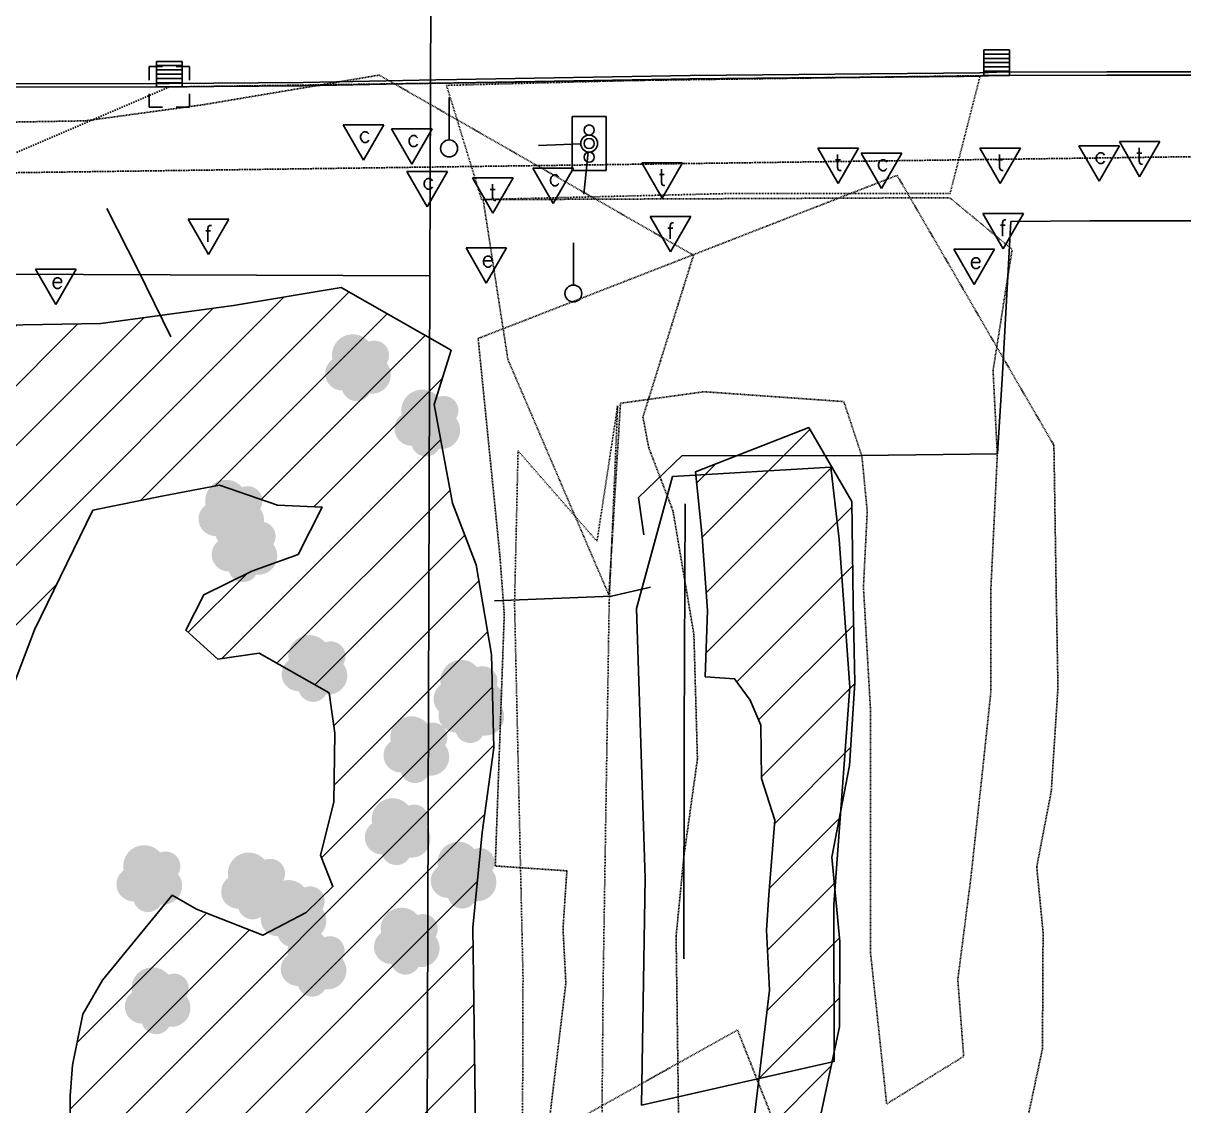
# Model space of a CAD drawing. Header units: feet. Extents: x 19943 to 22668, y 19646 to 21490.
# Drawn here: x 21262.3 to 21433.8, y 21145.9 to 21305.9 of the extents above; entities that cross this region are included whole.
import ezdxf

# ---------------------------------------------------------------- set-up
doc = ezdxf.new("R2010")
doc.units = ezdxf.units.FT
doc.header["$MEASUREMENT"] = 0
doc.linetypes.add('DASHED2', pattern=[0.375, 0.25, -0.125])
doc.linetypes.add('DOT2', pattern=[0.125, 0, -0.125])
for name, color, linetype in [('V-CATV-UNDR-MRKR', 253, 'Continuous'), ('V-DRIV-EDGE-GRVL', 253, 'DOT2'), ('V-DRIV-EDGE-STON', 253, 'DOT2'), ('V-FENC-SNOW', 253, 'Continuous'), ('V-FENC-WIRE', 253, 'BARBWIRE_1'), ('V-FIBR-UNDR-MRKR', 253, 'Continuous'), ('V-PHON-UNDR-MRKR', 253, 'Continuous'), ('V-PLNT-TREES-SAVD', 253, 'Continuous'), ('V-PLNT-TRLN', 253, 'TREELINE_L'), ('V-POWR-POLE-GUYW', 253, 'Continuous'), ('V-POWR-UNDR-MRKR', 253, 'Continuous'), ('V-PROP-LINE', 253, 'Continuous'), ('V-ROAD-CURB-BACK', 253, 'Continuous'), ('V-ROAD-CURB-FACE', 253, 'Continuous'), ('V-ROAD-SGNL', 253, 'Continuous'), ('V-STRM', 253, 'Continuous'), ('V-STRM-INLT-CURB-BACK', 253, 'Continuous'), ('V-STRM-PIPE', 253, 'DASHED2'), ('V-WETL', 253, 'Continuous'), ('V-WETL-BUFF', 253, 'DASHED2'), ('V-WETL-HTCH', 253, 'Continuous')]:
    doc.layers.add(name, color=color, linetype=linetype)
doc.styles.add('14', font='ROMANS')
doc.styles.get("Standard").update_dxf_attribs({"font": 'simplex.shx'})
doc.linetypes.add('BARBWIRE_1', pattern='A,1,-0.1,["X",Standard,S=0.075,R=0,X=-0.025,Y=-0.0375],-0.1', length=1.2)
doc.linetypes.add('TREELINE_L', pattern='A,0,-0.13,[130,AECCLAND,S=0.13,R=0,X=0,Y=0],-0.12', length=0.25)
pattern_1 = [(45, (0.0085, -0.088), (-4.4194174, 4.4194174), [])]

# ---------------------------------------------------------------- blocks, each defined once
blk = doc.blocks.new('ex guy wire')
blk.add_line((0, 0.025), (0, 0.15))
blk.add_circle((0, 0), 0.025)
blk = doc.blocks.new('ex TRAFFIC SIG')
for p, q in [((-0.05, 0.08), (0.05, 0.08)), ((-0.05, -0.08), (-0.05, 0.08)), ((0.05, 0.08), (0.05, -0.08)), ((-0.05, -0.08), (0.05, -0.08))]:
    blk.add_line(p, q)
for centre in [(0, 0.04), (0, 0), (0, -0.04)]:
    blk.add_circle(centre, 0.015)
blk = doc.blocks.new('ex inlet')
for p, q in [((-0.06, 0.06), (-0.02, 0.06)), ((-0.06, 0.02), (-0.06, 0.06)), ((0.02, 0.06), (0.06, 0.06)), ((0.06, 0.06), (0.06, 0.02)), ((-0.06, -0.06), (-0.06, -0.02)), ((0.06, -0.02), (0.06, -0.06)), ((-0.02, -0.06), (-0.06, -0.06)), ((0.06, -0.06), (0.02, -0.06))]:
    blk.add_line(p, q)
blk = doc.blocks.new('Existing Basemap')
at = {"layer": 'V-PLNT-TREES-SAVD'}
h = blk.add_hatch(color=256, dxfattribs=at)
edge = h.paths.add_edge_path()
edge.add_ellipse((21314.2, 21256.81), major_axis=(-1.54, 1.54), ratio=1, start_angle=192.5945, end_angle=337.2688)
edge.add_ellipse((21311.02, 21256.83), major_axis=(-2.19, 2.18), ratio=1, start_angle=265.3136, end_angle=416.8559)
edge.add_ellipse((21309.45, 21254.13), major_axis=(1.78, 1.78), ratio=1, start_angle=80.2866, end_angle=225.7342)
edge.add_ellipse((21311.59, 21252.23), major_axis=(-1.55, 1.55), ratio=1, start_angle=61.1573, end_angle=61.4715)
edge.add_ellipse((21311.59, 21252.23), major_axis=(-1.55, 1.55), ratio=1, start_angle=61.4715, end_angle=195.4892)
edge.add_ellipse((21313.85, 21253.92), major_axis=(1.97, 1.97), ratio=1, start_angle=217.817, end_angle=353.0193)
h = blk.add_hatch(color=256, dxfattribs=at)
edge = h.paths.add_edge_path()
edge.add_ellipse((21324.45, 21248.63), major_axis=(-1.54, 1.54), ratio=1, start_angle=192.5945, end_angle=337.2688)
edge.add_ellipse((21321.27, 21248.65), major_axis=(-2.19, 2.18), ratio=1, start_angle=265.3136, end_angle=416.8559)
edge.add_ellipse((21319.7, 21245.96), major_axis=(1.78, 1.78), ratio=1, start_angle=80.2866, end_angle=225.7342)
edge.add_ellipse((21321.84, 21244.06), major_axis=(-1.55, 1.55), ratio=1, start_angle=61.1573, end_angle=61.4715)
edge.add_ellipse((21321.84, 21244.06), major_axis=(-1.55, 1.55), ratio=1, start_angle=61.4715, end_angle=195.4892)
edge.add_ellipse((21324.1, 21245.75), major_axis=(1.97, 1.97), ratio=1, start_angle=217.817, end_angle=353.0193)
h = blk.add_hatch(color=256, dxfattribs=at)
edge = h.paths.add_edge_path()
edge.add_ellipse((21295.49, 21235.3), major_axis=(-1.54, 1.54), ratio=1, start_angle=192.5945, end_angle=337.2688)
edge.add_ellipse((21292.3, 21235.32), major_axis=(-2.19, 2.18), ratio=1, start_angle=265.3136, end_angle=416.8559)
edge.add_ellipse((21290.74, 21232.63), major_axis=(1.78, 1.78), ratio=1, start_angle=80.2866, end_angle=225.7342)
edge.add_ellipse((21292.87, 21230.73), major_axis=(-1.55, 1.55), ratio=1, start_angle=61.1573, end_angle=61.4715)
edge.add_ellipse((21292.87, 21230.73), major_axis=(-1.55, 1.55), ratio=1, start_angle=61.4715, end_angle=195.4892)
edge.add_ellipse((21295.13, 21232.41), major_axis=(1.97, 1.97), ratio=1, start_angle=217.817, end_angle=353.0193)
h = blk.add_hatch(color=256, dxfattribs=at)
edge = h.paths.add_edge_path()
edge.add_ellipse((21297.44, 21230.05), major_axis=(-1.54, 1.54), ratio=1, start_angle=192.5945, end_angle=337.2688)
edge.add_ellipse((21294.26, 21230.07), major_axis=(-2.19, 2.18), ratio=1, start_angle=265.3136, end_angle=416.8559)
edge.add_ellipse((21292.69, 21227.38), major_axis=(1.78, 1.78), ratio=1, start_angle=80.2866, end_angle=225.7342)
edge.add_ellipse((21294.82, 21225.48), major_axis=(-1.55, 1.55), ratio=1, start_angle=61.1573, end_angle=61.4715)
edge.add_ellipse((21294.82, 21225.48), major_axis=(-1.55, 1.55), ratio=1, start_angle=61.4715, end_angle=195.4892)
edge.add_ellipse((21297.08, 21227.17), major_axis=(1.97, 1.97), ratio=1, start_angle=217.817, end_angle=353.0193)
h = blk.add_hatch(color=256, dxfattribs=at)
edge = h.paths.add_edge_path()
edge.add_ellipse((21307.77, 21212.36), major_axis=(-1.54, 1.54), ratio=1, start_angle=192.5945, end_angle=337.2688)
edge.add_ellipse((21304.59, 21212.38), major_axis=(-2.19, 2.18), ratio=1, start_angle=265.3136, end_angle=416.8559)
edge.add_ellipse((21303.02, 21209.69), major_axis=(1.78, 1.78), ratio=1, start_angle=80.2866, end_angle=225.7342)
edge.add_ellipse((21305.16, 21207.79), major_axis=(-1.55, 1.55), ratio=1, start_angle=61.1573, end_angle=61.4715)
edge.add_ellipse((21305.16, 21207.79), major_axis=(-1.55, 1.55), ratio=1, start_angle=61.4715, end_angle=195.4892)
edge.add_ellipse((21307.42, 21209.47), major_axis=(1.97, 1.97), ratio=1, start_angle=217.817, end_angle=353.0193)
h = blk.add_hatch(color=256, dxfattribs=at)
edge = h.paths.add_edge_path()
edge.add_ellipse((21330.22, 21208.7), major_axis=(-1.54, 1.54), ratio=1, start_angle=192.5945, end_angle=337.2688)
edge.add_ellipse((21327.04, 21208.72), major_axis=(-2.19, 2.18), ratio=1, start_angle=265.3136, end_angle=416.8559)
edge.add_ellipse((21325.47, 21206.03), major_axis=(1.78, 1.78), ratio=1, start_angle=80.2866, end_angle=225.7342)
edge.add_ellipse((21327.61, 21204.13), major_axis=(-1.55, 1.55), ratio=1, start_angle=61.1573, end_angle=61.4715)
edge.add_ellipse((21327.61, 21204.13), major_axis=(-1.55, 1.55), ratio=1, start_angle=61.4715, end_angle=195.4892)
edge.add_ellipse((21329.87, 21205.82), major_axis=(1.97, 1.97), ratio=1, start_angle=217.817, end_angle=353.0193)
h = blk.add_hatch(color=256, dxfattribs=at)
edge = h.paths.add_edge_path()
edge.add_ellipse((21330.96, 21206.28), major_axis=(-1.54, 1.54), ratio=1, start_angle=192.5945, end_angle=337.2688)
edge.add_ellipse((21327.77, 21206.3), major_axis=(-2.19, 2.18), ratio=1, start_angle=265.3136, end_angle=416.8559)
edge.add_ellipse((21326.21, 21203.61), major_axis=(1.78, 1.78), ratio=1, start_angle=80.2866, end_angle=225.7342)
edge.add_ellipse((21328.34, 21201.71), major_axis=(-1.55, 1.55), ratio=1, start_angle=61.1573, end_angle=61.4715)
edge.add_ellipse((21328.34, 21201.71), major_axis=(-1.55, 1.55), ratio=1, start_angle=61.4715, end_angle=195.4892)
edge.add_ellipse((21330.6, 21203.4), major_axis=(1.97, 1.97), ratio=1, start_angle=217.817, end_angle=353.0193)
h = blk.add_hatch(color=256, dxfattribs=at)
edge = h.paths.add_edge_path()
edge.add_ellipse((21322.83, 21200.36), major_axis=(-1.54, 1.54), ratio=1, start_angle=192.5945, end_angle=337.2688)
edge.add_ellipse((21319.65, 21200.38), major_axis=(-2.19, 2.18), ratio=1, start_angle=265.3136, end_angle=416.8559)
edge.add_ellipse((21318.08, 21197.69), major_axis=(1.78, 1.78), ratio=1, start_angle=80.2866, end_angle=225.7342)
edge.add_ellipse((21320.22, 21195.79), major_axis=(-1.55, 1.55), ratio=1, start_angle=61.1573, end_angle=61.4715)
edge.add_ellipse((21320.22, 21195.79), major_axis=(-1.55, 1.55), ratio=1, start_angle=61.4715, end_angle=195.4892)
edge.add_ellipse((21322.48, 21197.47), major_axis=(1.97, 1.97), ratio=1, start_angle=217.817, end_angle=353.0193)
h = blk.add_hatch(color=256, dxfattribs=at)
edge = h.paths.add_edge_path()
edge.add_ellipse((21320.07, 21188.25), major_axis=(-1.54, 1.54), ratio=1, start_angle=192.5945, end_angle=337.2688)
edge.add_ellipse((21316.89, 21188.27), major_axis=(-2.19, 2.18), ratio=1, start_angle=265.3136, end_angle=416.8559)
edge.add_ellipse((21315.32, 21185.58), major_axis=(1.78, 1.78), ratio=1, start_angle=80.2866, end_angle=225.7342)
edge.add_ellipse((21317.46, 21183.67), major_axis=(-1.55, 1.55), ratio=1, start_angle=61.1573, end_angle=61.4715)
edge.add_ellipse((21317.46, 21183.67), major_axis=(-1.55, 1.55), ratio=1, start_angle=61.4715, end_angle=195.4892)
edge.add_ellipse((21319.72, 21185.36), major_axis=(1.97, 1.97), ratio=1, start_angle=217.817, end_angle=353.0193)
h = blk.add_hatch(color=256, dxfattribs=at)
edge = h.paths.add_edge_path()
edge.add_ellipse((21283.37, 21181.31), major_axis=(-1.54, 1.54), ratio=1, start_angle=192.5945, end_angle=337.2688)
edge.add_ellipse((21280.19, 21181.33), major_axis=(-2.19, 2.18), ratio=1, start_angle=265.3136, end_angle=416.8559)
edge.add_ellipse((21278.62, 21178.64), major_axis=(1.78, 1.78), ratio=1, start_angle=80.2866, end_angle=225.7342)
edge.add_ellipse((21280.76, 21176.73), major_axis=(-1.55, 1.55), ratio=1, start_angle=61.1573, end_angle=61.4715)
edge.add_ellipse((21280.76, 21176.73), major_axis=(-1.55, 1.55), ratio=1, start_angle=61.4715, end_angle=195.4892)
edge.add_ellipse((21283.02, 21178.42), major_axis=(1.97, 1.97), ratio=1, start_angle=217.817, end_angle=353.0193)
h = blk.add_hatch(color=256, dxfattribs=at)
edge = h.paths.add_edge_path()
edge.add_ellipse((21329.81, 21181.82), major_axis=(-1.54, 1.54), ratio=1, start_angle=192.5945, end_angle=337.2688)
edge.add_ellipse((21326.63, 21181.84), major_axis=(-2.19, 2.18), ratio=1, start_angle=265.3136, end_angle=416.8559)
edge.add_ellipse((21325.06, 21179.15), major_axis=(1.78, 1.78), ratio=1, start_angle=80.2866, end_angle=225.7342)
edge.add_ellipse((21327.2, 21177.25), major_axis=(-1.55, 1.55), ratio=1, start_angle=61.1573, end_angle=61.4715)
edge.add_ellipse((21327.2, 21177.25), major_axis=(-1.55, 1.55), ratio=1, start_angle=61.4715, end_angle=195.4892)
edge.add_ellipse((21329.46, 21178.94), major_axis=(1.97, 1.97), ratio=1, start_angle=217.817, end_angle=353.0193)
h = blk.add_hatch(color=256, dxfattribs=at)
edge = h.paths.add_edge_path()
edge.add_ellipse((21298.84, 21180.23), major_axis=(-1.54, 1.54), ratio=1, start_angle=192.5945, end_angle=337.2688)
edge.add_ellipse((21295.65, 21180.25), major_axis=(-2.19, 2.18), ratio=1, start_angle=265.3136, end_angle=416.8559)
edge.add_ellipse((21294.09, 21177.55), major_axis=(1.78, 1.78), ratio=1, start_angle=80.2866, end_angle=225.7342)
edge.add_ellipse((21296.22, 21175.65), major_axis=(-1.55, 1.55), ratio=1, start_angle=61.1573, end_angle=61.4715)
edge.add_ellipse((21296.22, 21175.65), major_axis=(-1.55, 1.55), ratio=1, start_angle=61.4715, end_angle=195.4892)
edge.add_ellipse((21298.48, 21177.34), major_axis=(1.97, 1.97), ratio=1, start_angle=217.817, end_angle=353.0193)
h = blk.add_hatch(color=256, dxfattribs=at)
edge = h.paths.add_edge_path()
edge.add_ellipse((21304.69, 21176.16), major_axis=(-1.54, 1.54), ratio=1, start_angle=192.5945, end_angle=337.2688)
edge.add_ellipse((21301.5, 21176.18), major_axis=(-2.19, 2.18), ratio=1, start_angle=265.3136, end_angle=416.8559)
edge.add_ellipse((21299.94, 21173.49), major_axis=(1.78, 1.78), ratio=1, start_angle=80.2866, end_angle=225.7342)
edge.add_ellipse((21302.07, 21171.59), major_axis=(-1.55, 1.55), ratio=1, start_angle=61.1573, end_angle=61.4715)
edge.add_ellipse((21302.07, 21171.59), major_axis=(-1.55, 1.55), ratio=1, start_angle=61.4715, end_angle=195.4892)
edge.add_ellipse((21304.33, 21173.27), major_axis=(1.97, 1.97), ratio=1, start_angle=217.817, end_angle=353.0193)
h = blk.add_hatch(color=256, dxfattribs=at)
edge = h.paths.add_edge_path()
edge.add_ellipse((21321.41, 21172.07), major_axis=(-1.54, 1.54), ratio=1, start_angle=192.5945, end_angle=337.2688)
edge.add_ellipse((21318.23, 21172.09), major_axis=(-2.19, 2.18), ratio=1, start_angle=265.3136, end_angle=416.8559)
edge.add_ellipse((21316.67, 21169.39), major_axis=(1.78, 1.78), ratio=1, start_angle=80.2866, end_angle=225.7342)
edge.add_ellipse((21318.8, 21167.49), major_axis=(-1.55, 1.55), ratio=1, start_angle=61.1573, end_angle=61.4715)
edge.add_ellipse((21318.8, 21167.49), major_axis=(-1.55, 1.55), ratio=1, start_angle=61.4715, end_angle=195.4892)
edge.add_ellipse((21321.06, 21169.18), major_axis=(1.97, 1.97), ratio=1, start_angle=217.817, end_angle=353.0193)
h = blk.add_hatch(color=256, dxfattribs=at)
edge = h.paths.add_edge_path()
edge.add_ellipse((21307.64, 21168.8), major_axis=(-1.54, 1.54), ratio=1, start_angle=192.5945, end_angle=337.2688)
edge.add_ellipse((21304.46, 21168.82), major_axis=(-2.19, 2.18), ratio=1, start_angle=265.3136, end_angle=416.8559)
edge.add_ellipse((21302.89, 21166.13), major_axis=(1.78, 1.78), ratio=1, start_angle=80.2866, end_angle=225.7342)
edge.add_ellipse((21305.03, 21164.23), major_axis=(-1.55, 1.55), ratio=1, start_angle=61.1573, end_angle=61.4715)
edge.add_ellipse((21305.03, 21164.23), major_axis=(-1.55, 1.55), ratio=1, start_angle=61.4715, end_angle=195.4892)
edge.add_ellipse((21307.29, 21165.91), major_axis=(1.97, 1.97), ratio=1, start_angle=217.817, end_angle=353.0193)
h = blk.add_hatch(color=256, dxfattribs=at)
edge = h.paths.add_edge_path()
edge.add_ellipse((21284.61, 21163.26), major_axis=(-1.54, 1.54), ratio=1, start_angle=192.5945, end_angle=337.2688)
edge.add_ellipse((21281.42, 21163.28), major_axis=(-2.19, 2.18), ratio=1, start_angle=265.3136, end_angle=416.8559)
edge.add_ellipse((21279.86, 21160.58), major_axis=(1.78, 1.78), ratio=1, start_angle=80.2866, end_angle=225.7342)
edge.add_ellipse((21281.99, 21158.68), major_axis=(-1.55, 1.55), ratio=1, start_angle=61.1573, end_angle=61.4715)
edge.add_ellipse((21281.99, 21158.68), major_axis=(-1.55, 1.55), ratio=1, start_angle=61.4715, end_angle=195.4892)
edge.add_ellipse((21284.25, 21160.37), major_axis=(1.97, 1.97), ratio=1, start_angle=217.817, end_angle=353.0193)
at = {"layer": 'V-WETL-HTCH'}
h = blk.add_hatch(dxfattribs=at)
h.set_pattern_fill('ANSI31', color=256, scale=50, style=0)
h.set_pattern_definition(pattern_1)
h.paths.add_polyline_path([(21330.14, 21186.29), (21328.77, 21172.24), (21329.07, 21150.17), (21329.28, 21132.29), (21329.35, 21114.26), (21328.99, 21097.62), (21325.9, 21079.16), (21319.95, 21068.3), (21321.25, 21054.77), (21309.96, 21048.19), (21303.02, 21052.68), (21301.12, 21068.09), (21302.33, 21078.16), (21301.81, 21089.14), (21299.87, 21100.53), (21297.74, 21110.16), (21288.16, 21118.56), (21273.39, 21124.32), (21267.35, 21126.92), (21268.71, 21136.74), (21269.26, 21142.72), (21269.26, 21147.36), (21269.6, 21151.9), (21271.11, 21159.46), (21274.03, 21164.47), (21284.33, 21177.03), (21287.93, 21174.97), (21297.72, 21171.11), (21304.13, 21174.45), (21308.08, 21178.32), (21306.26, 21182.97), (21308.24, 21190.78), (21308.37, 21200.98), (21307.53, 21206.92), (21297.19, 21212.8), (21291.07, 21211.92), (21286.35, 21216.19), (21289, 21221.42), (21296.12, 21224.89), (21302.93, 21227.38), (21306.48, 21234.38), (21299.89, 21234.67), (21291.33, 21237.63), (21283.05, 21236.04), (21272.61, 21233.92), (21264, 21216.22), (21253.45, 21188.63), (21232.75, 21210.47), (21207.29, 21206.64), (21189.56, 21184.33), (21171.77, 21157.13), (21152.47, 21169.18), (21133.82, 21171.17), (21111.49, 21181.57), (21077.2, 21184.06), (21063, 21200.86), (21054.15, 21223.24), (21068.63, 21241.93), (21099.28, 21257.34), (21112.43, 21264.7), (21142.19, 21267.34), (21172.09, 21266.2), (21207.61, 21265.72), (21242.16, 21260.95), (21273.8, 21261.49), (21293.37, 21264.17), (21309.31, 21266.85), (21325.54, 21257.55), (21323.04, 21249.53), (21325.75, 21234.98), (21329.25, 21225.86), (21331.49, 21212.61), (21331.88, 21198.83)])
h = blk.add_hatch(dxfattribs=at)
h.set_pattern_fill('ANSI31', color=256, scale=50, style=0)
h.set_pattern_definition(pattern_1)
h.paths.add_polyline_path([(22668.45, 20270.1), (22646.66, 20270.1), (22644.76, 20266.37), (22634.53, 20260.97), (22614.6, 20257.16), (22595.45, 20278.24), (22582.66, 20306.98), (22562.69, 20334.75), (22538.14, 20366.34), (22514.56, 20397.35), (22490.37, 20397.43), (22463.21, 20384.74), (22439.19, 20372.23), (22414.47, 20360.01), (22388.91, 20340.87), (22364.54, 20327.92), (22350.05, 20317.2), (22338.72, 20308.21), (22318.33, 20293.72), (22298.85, 20282.99), (22276.38, 20266.4), (22256.31, 20256.95), (22236.22, 20237.85), (22253.58, 20204.45), (22239.37, 20166.43), (22225.56, 20120.88), (22241.81, 20090.97), (22251.54, 20066.65), (22265.23, 20051.93)])
h.paths.add_polyline_path([(21384.97, 21220.25), (21384.74, 21235.22), (21378.4, 21246.13), (21361.67, 21239.61), (21362.63, 21229.97), (21363.44, 21219.1), (21363.09, 21209.31), (21367.42, 21209.02), (21369.74, 21205.87), (21371.33, 21202.14), (21371.41, 21194.28), (21373.4, 21188.11), (21372.48, 21177.09), (21372.13, 21171.87), (21372.59, 21163), (21370.41, 21144.87), (21371.99, 21134.89), (21380.75, 21130.85), (21380.48, 21135.12), (21380.18, 21144.61), (21382.94, 21157.58), (21383, 21170.18), (21381.79, 21182.63), (21384.41, 21196.2), (21385.19, 21208.42)])
at = {"layer": 'V-CATV-UNDR-MRKR', "linetype": 'Continuous'}
for p, q in [((21309.59, 21290.87), (21315.59, 21290.87)), ((21312.59, 21285.65), (21309.59, 21290.87)), ((21315.59, 21290.87), (21312.59, 21285.65)), ((21316.75, 21290.28), (21322.75, 21290.28)), ((21319.75, 21285.06), (21316.75, 21290.28)), ((21322.75, 21290.28), (21319.75, 21285.06)), ((21418.28, 21287.75), (21424.28, 21287.75)), ((21421.28, 21282.53), (21418.28, 21287.75)), ((21424.28, 21287.75), (21421.28, 21282.53)), ((21386.12, 21286.7), (21392.12, 21286.7)), ((21389.12, 21281.48), (21386.12, 21286.7)), ((21392.12, 21286.7), (21389.12, 21281.48)), ((21318.99, 21283.96), (21324.99, 21283.96)), ((21321.99, 21278.74), (21318.99, 21283.96)), ((21324.99, 21283.96), (21321.99, 21278.74)), ((21337.64, 21284.48), (21343.64, 21284.48)), ((21340.64, 21279.26), (21337.64, 21284.48)), ((21343.64, 21284.48), (21340.64, 21279.26))]:
    blk.add_line(p, q, dxfattribs=at)
at = {"layer": 'V-DRIV-EDGE-GRVL'}
for p, q in [((21324.87, 21296.7), (21360.9, 21297.65)), ((21360.9, 21297.65), (21403.7, 21298.06)), ((21403.7, 21298.06), (21399.27, 21280.73)), ((21330.05, 21279.83), (21324.87, 21296.7)), ((21366.61, 21280.72), (21330.05, 21279.83)), ((21399.27, 21280.73), (21366.61, 21280.72)), ((21347.1, 21229.33), (21350.15, 21249.33)), ((21350.15, 21249.33), (21348.9, 21220.17)), ((21334.92, 21220.15), (21335.44, 21242.68)), ((21335.44, 21242.68), (21347.1, 21229.33)), ((21336.17, 21164.9), (21334.92, 21220.15)), ((21348.9, 21220.17), (21348.01, 21164.17)), ((21336, 21113.82), (21336.17, 21164.9)), ((21348.01, 21164.17), (21347.57, 21113.27))]:
    blk.add_line(p, q, dxfattribs=at)
at = {"layer": 'V-DRIV-EDGE-STON', "ltscale": 0.25, "flags": 128}
blk.add_lwpolyline([(21387.49, 21204.76), (21386.47, 21222.58), (21387.03, 21233.76), (21386.24, 21241.9), (21383.57, 21249.97), (21362.93, 21251.43), (21350.57, 21249.73), (21348.85, 21221.4), (21333.93, 21256.22), (21330.28, 21279.81), (21399.21, 21280.1), (21408.44, 21272.47), (21405.62, 21254.58), (21406.25, 21242.11), (21405.28, 21221.97), (21405.27, 21206.83), (21403.98, 21194.62), (21402.33, 21179.52), (21400.41, 21164.56), (21401.28, 21153.21), (21389.9, 21146.19), (21387.53, 21168.38)], close=True, dxfattribs=at)
at = {"layer": 'V-FENC-SNOW'}
for p, q in [((21274.7, 21278.49), (21279.29, 21269.41)), ((21406.99, 21254.11), (21408.27, 21276.58)), ((21408.27, 21276.58), (21419.92, 21276.68)), ((21419.92, 21276.68), (21457.4, 21276.64)), ((21279.29, 21269.41), (21284.14, 21259.52)), ((21406.3, 21242.25), (21406.99, 21254.11)), ((21353.25, 21235.82), (21359.7, 21242.01)), ((21359.7, 21242.01), (21382.15, 21241.96)), ((21382.15, 21241.96), (21406.3, 21242.25)), ((21354.02, 21230.28), (21353.25, 21235.82)), ((21349.25, 21221.22), (21355, 21222.54)), ((21331.97, 21220.53), (21349.25, 21221.22))]:
    blk.add_line(p, q, dxfattribs=at)
at = {"layer": 'V-FENC-WIRE'}
blk.add_polyline3d([(21359.92, 21167.63, 90.32), (21360, 21200.9, 90.56), (21360.11, 21234.87, 90.01)], dxfattribs=at)
at = {"layer": 'V-FIBR-UNDR-MRKR'}
for p, q in [((21286.69, 21276.92), (21292.69, 21276.92)), ((21289.69, 21271.7), (21286.69, 21276.92)), ((21292.69, 21276.92), (21289.69, 21271.7)), ((21354.98, 21277.34), (21360.98, 21277.34)), ((21357.98, 21272.12), (21354.98, 21277.34)), ((21360.98, 21277.34), (21357.98, 21272.12)), ((21404.1, 21277.77), (21410.1, 21277.77)), ((21407.1, 21272.55), (21404.1, 21277.77)), ((21410.1, 21277.77), (21407.1, 21272.55))]:
    blk.add_line(p, q, dxfattribs=at)
at = {"layer": 'V-PHON-UNDR-MRKR', "linetype": 'Continuous'}
for p, q in [((21379.73, 21287.44), (21385.73, 21287.44)), ((21382.73, 21282.22), (21379.73, 21287.44)), ((21385.73, 21287.44), (21382.73, 21282.22)), ((21403.68, 21287.44), (21409.68, 21287.44)), ((21406.68, 21282.22), (21403.68, 21287.44)), ((21409.68, 21287.44), (21406.68, 21282.22)), ((21424.28, 21288.39), (21430.28, 21288.39)), ((21427.28, 21283.17), (21424.28, 21288.39)), ((21430.28, 21288.39), (21427.28, 21283.17)), ((21353.71, 21285.24), (21359.71, 21285.24)), ((21356.71, 21280.02), (21353.71, 21285.24)), ((21359.71, 21285.24), (21356.71, 21280.02)), ((21328.73, 21283.03), (21334.73, 21283.03)), ((21331.73, 21277.81), (21328.73, 21283.03)), ((21334.73, 21283.03), (21331.73, 21277.81))]:
    blk.add_line(p, q, dxfattribs=at)
at = {"layer": 'V-PLNT-TRLN', "ltscale": 0.5, "flags": 128}
blk.add_lwpolyline([(21353.69, 21145.98), (21354.21, 21179.57), (21352.92, 21219.39), (21358.26, 21238.88), (21381.65, 21240.28), (21382.89, 21229.6), (21384.46, 21207.76), (21382.07, 21175.65), (21382.13, 21152.45)], close=True, dxfattribs=at)
at = {"layer": 'V-POWR-UNDR-MRKR'}
for p, q in [((21327.75, 21272.71), (21333.75, 21272.71)), ((21330.75, 21267.49), (21327.75, 21272.71)), ((21333.75, 21272.71), (21330.75, 21267.49)), ((21399.84, 21272.48), (21405.84, 21272.48)), ((21402.84, 21267.26), (21399.84, 21272.48)), ((21405.84, 21272.48), (21402.84, 21267.26)), ((21264.14, 21269.53), (21270.14, 21269.53)), ((21267.14, 21264.31), (21264.14, 21269.53)), ((21270.14, 21269.53), (21267.14, 21264.31))]:
    blk.add_line(p, q, dxfattribs=at)
at = {"layer": 'V-PROP-LINE'}
for p, q in [((21322.62, 21328.58), (21322.42, 21268.58)), ((21322.42, 21268.58), (20651.57, 21270.88)), ((21322.42, 21268.58), (21318.24, 20005.93))]:
    blk.add_line(p, q, dxfattribs=at)
at = {"layer": 'V-ROAD-CURB-BACK', "linetype": 'Continuous'}
for p, q in [((21326.4, 21297.08), (21360.9, 21297.65)), ((21360.9, 21297.65), (21403.7, 21298.06)), ((21422.42, 21298.21), (21472.39, 21298.18)), ((21252.79, 21296.4), (21283.91, 21296.47)), ((21283.91, 21296.47), (21303.72, 21296.65)), ((21303.72, 21296.65), (21323.3, 21297.04)), ((21323.3, 21297.04), (21326.4, 21297.08))]:
    blk.add_line(p, q, dxfattribs=at)
at = {"layer": 'V-ROAD-CURB-BACK'}
for p, q in [((21406.17, 21298.17), (21403.7, 21298.06)), ((21422.42, 21298.21), (21406.17, 21298.17))]:
    blk.add_line(p, q, dxfattribs=at)
at = {"layer": 'V-ROAD-CURB-FACE'}
for p, q in [((21303.71, 21297.15), (21323.29, 21297.54)), ((21323.29, 21297.54), (21326.39, 21297.58)), ((21326.39, 21297.58), (21360.89, 21298.15)), ((21360.89, 21298.15), (21403.69, 21298.56)), ((21406.16, 21298.67), (21403.69, 21298.56)), ((21422.43, 21298.71), (21406.16, 21298.67)), ((21422.42, 21298.71), (21472.39, 21298.68)), ((21252.79, 21296.9), (21283.91, 21296.97)), ((21283.91, 21296.97), (21303.71, 21297.15))]:
    blk.add_line(p, q, dxfattribs=at)
at = {"layer": 'V-STRM-INLT-CURB-BACK'}
for p, q in [((21408.06, 21301.95), (21404.28, 21301.95)), ((21404.28, 21301.95), (21404.28, 21298.17)), ((21408.06, 21301.32), (21404.28, 21301.32)), ((21408.06, 21298.17), (21408.06, 21301.95)), ((21285.8, 21300.25), (21282.02, 21300.25)), ((21282.02, 21300.25), (21282.02, 21296.47)), ((21285.8, 21299.62), (21282.02, 21299.62)), ((21285.8, 21296.47), (21285.8, 21300.25)), ((21404.28, 21300.69), (21408.06, 21300.69)), ((21408.06, 21300.06), (21404.28, 21300.06)), ((21404.28, 21299.43), (21408.06, 21299.43)), ((21282.02, 21298.99), (21285.8, 21298.99)), ((21285.8, 21298.36), (21282.02, 21298.36)), ((21282.02, 21297.73), (21285.8, 21297.73)), ((21408.06, 21298.8), (21404.28, 21298.8)), ((21404.28, 21298.17), (21408.06, 21298.17)), ((21285.8, 21297.1), (21282.02, 21297.1)), ((21282.02, 21296.47), (21285.8, 21296.47))]:
    blk.add_line(p, q, dxfattribs=at)
at = {"layer": 'V-STRM-PIPE'}
for p, q in [((21406.17, 21298.17), (21283.91, 21296.47)), ((21254.08, 21283.7), (21283.91, 21296.47)), ((21254.08, 21283.7), (21824.41, 21291.46))]:
    blk.add_line(p, q, dxfattribs=at)
at = {"layer": 'V-WETL'}
for points in [[(21269.26, 21142.72), (21269.26, 21147.36), (21269.6, 21151.9), (21271.11, 21159.46), (21274.03, 21164.47), (21284.33, 21177.03), (21287.93, 21174.97), (21297.72, 21171.11), (21304.13, 21174.45), (21308.08, 21178.32), (21306.26, 21182.97), (21308.24, 21190.78), (21308.37, 21200.98), (21307.53, 21206.92), (21297.19, 21212.8), (21291.07, 21211.92), (21286.35, 21216.19), (21289, 21221.42), (21296.12, 21224.89), (21302.93, 21227.38), (21306.48, 21234.38), (21299.89, 21234.67), (21291.33, 21237.63), (21283.05, 21236.04), (21272.61, 21233.92), (21264, 21216.22), (21253.45, 21188.63)], [(21242.16, 21260.95), (21273.8, 21261.49), (21293.37, 21264.17), (21309.31, 21266.85), (21325.54, 21257.55), (21323.04, 21249.53), (21325.75, 21234.98), (21329.25, 21225.86), (21331.49, 21212.61), (21331.88, 21198.83), (21330.14, 21186.29), (21328.77, 21172.24), (21329.07, 21150.17), (21329.28, 21132.29)], [(21370.41, 21144.87), (21372.59, 21163), (21372.13, 21171.87), (21372.48, 21177.09), (21373.4, 21188.11), (21371.41, 21194.28), (21371.33, 21202.14), (21369.74, 21205.87), (21367.42, 21209.02), (21363.09, 21209.31), (21363.44, 21219.1), (21362.63, 21229.97), (21361.67, 21239.61), (21378.4, 21246.13), (21384.74, 21235.22), (21384.97, 21220.25), (21385.19, 21208.42), (21384.41, 21196.2), (21381.79, 21182.63), (21383, 21170.18), (21382.94, 21157.58), (21380.18, 21144.61)]]:
    blk.add_lwpolyline(points, dxfattribs=at)
at = {"layer": 'V-WETL-BUFF', "ltscale": 0.5}
blk.add_lwpolyline([(21141.43, 21297.39), (21172.86, 21296.19), (21209.87, 21295.69), (21243.97, 21290.99), (21271.5, 21291.46), (21288.84, 21293.83), (21314.92, 21298.22), (21361.36, 21271.6), (21353.89, 21247.7), (21354.74, 21243.17), (21358.33, 21233.83), (21361.42, 21215.55), (21361.94, 21197.17), (21359.94, 21182.77), (21358.79, 21170.99), (21359.07, 21150.55), (21359.28, 21132.53), (21359.35, 21113.99), (21358.94, 21094.81), (21354.65, 21069.2), (21350.69, 21061.98), (21352.96, 21038.53)], dxfattribs=at)
for points in [[(21329.54, 21259.3), (21391.44, 21283.4), (21414.61, 21243.52), (21414.97, 21220.77), (21415.21, 21207.74), (21414.22, 21192.39), (21412.07, 21181.21), (21413.01, 21171.56), (21412.92, 21154.35), (21410.28, 21141.93), (21410.45, 21136.53), (21413.85, 21082.55), (21344.85, 21114.37), (21340.13, 21144.32), (21342.5, 21164.02), (21342.08, 21172.09), (21342.56, 21179.35), (21342.67, 21180.63), (21332.07, 21181.35), (21333.4, 21218.52), (21332.74, 21227.36)], [(21418.91, 20976.65), (21415.17, 20956.44), (21423.87, 20924.64), (21348.24, 20789.77), (21236, 20848.52), (21187.27, 20900.43), (21186.12, 20949.26), (21185.85, 20950.73), (21181.72, 20966.06), (21160.83, 21056.66), (21288.3, 21135.05), (21304.66, 21121.76), (21367.86, 21157.11), (21427.19, 21006.92), (21418.45, 20979.58)]]:
    blk.add_lwpolyline(points, close=True, dxfattribs=at)
at = {"layer": 'V-POWR-POLE-GUYW', "xscale": 50, "yscale": 50}
for p in [(21325.25, 21287.39), (21343.61, 21265.95)]:
    blk.add_blockref('ex guy wire', p, dxfattribs=at)
at = {"layer": 'V-POWR-POLE-GUYW', "linetype": 'Continuous', "xscale": 50, "yscale": 50}
for rotation in [92.29886715185405, 174.06413198978]:
    blk.add_blockref('ex guy wire', (21345.94, 21288.1), dxfattribs=dict(at, rotation=rotation))
at = {"layer": 'V-ROAD-SGNL', "linetype": 'Continuous', "xscale": 50, "yscale": 50}
blk.add_blockref('ex TRAFFIC SIG', (21345.94, 21288.1), dxfattribs=at)
at = {"layer": 'V-STRM', "xscale": 50, "yscale": 50, "zscale": 0.5}
blk.add_blockref('ex inlet', (21283.91, 21296.47), dxfattribs=at)
at = {"layer": 'V-CATV-UNDR-MRKR', "linetype": 'Continuous', "style": '14'}
for p in [(21311.87, 21288.26), (21319.03, 21287.67), (21388.4, 21284.09), (21420.56, 21285.14), (21321.27, 21281.35), (21339.92, 21281.87)]:
    blk.add_text('c', height=2.4, rotation=0.0008, dxfattribs=at).set_placement(p)
at = {"layer": 'V-FIBR-UNDR-MRKR', "style": '14'}
for p in [(21289.09, 21273.59), (21357.38, 21274.01), (21406.5, 21274.44)]:
    blk.add_text('f', height=2.4, rotation=0.0008, dxfattribs=at).set_placement(p)
at = {"layer": 'V-PHON-UNDR-MRKR', "linetype": 'Continuous', "style": '14'}
for p in [(21426.68, 21285.06), (21382.13, 21284.11), (21406.08, 21284.11), (21356.11, 21281.91), (21331.13, 21279.7)]:
    blk.add_text('t', height=2.4, rotation=0.0008, dxfattribs=at).set_placement(p)
at = {"layer": 'V-POWR-UNDR-MRKR', "style": '14'}
for p in [(21330.03, 21269.86), (21402.12, 21269.63), (21266.42, 21266.68)]:
    blk.add_text('e', height=2.4, rotation=0.0008, dxfattribs=at).set_placement(p)

msp = doc.modelspace()

# ---------------------------------------------------------------- block references
msp.add_blockref('Existing Basemap', (0, 0))

doc.saveas('drawing.dxf')
